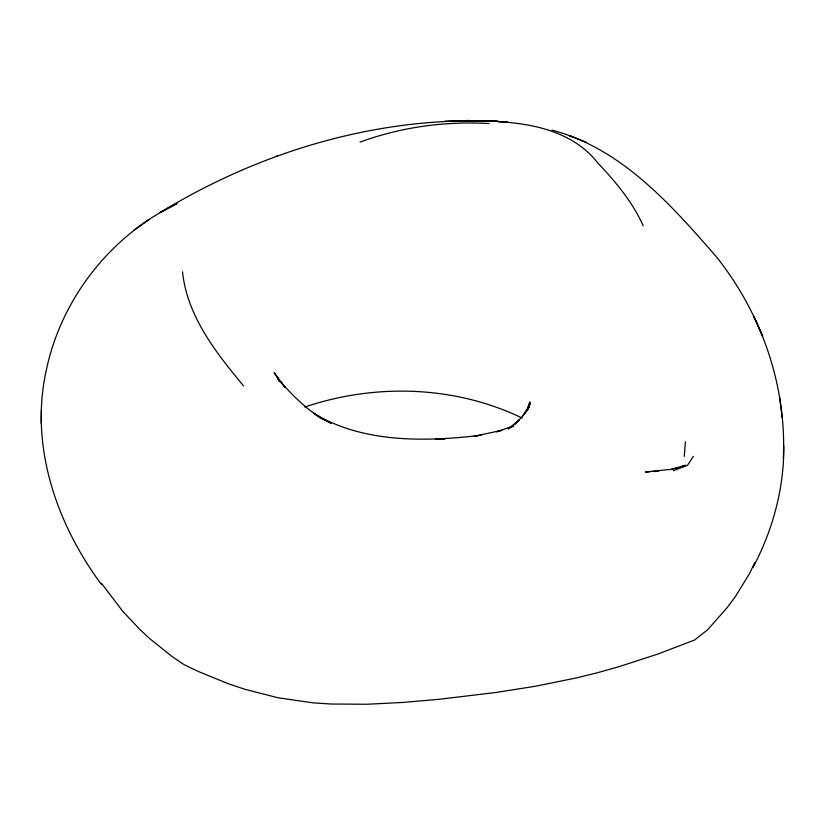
<?xml version="1.0" encoding="UTF-8"?>
<svg xmlns="http://www.w3.org/2000/svg" width="825" height="825" viewBox="0 0 825 825"><rect width="100%" height="100%" fill="white"/><g stroke="black" fill="none" stroke-linecap="round" stroke-linejoin="round"><path stroke-width="1.24" d="M444.861 121.213L469.281 120.532L453.564 121.1L480.418 120.605L496.475 121.337C378.469 115.954 260.391 151.222 160.143 212.613L177.066 203.6C110.767 235.28 60.844 299.042 46.138 371.044C29.576 446.077 56.595 523.875 101.227 584.193M41.25 423.369L41.405 409.994M783.337 458.205C786.772 385.667 761.444 313.304 716.317 256.74C671.199 204.806 621.173 148.16 552.007 130.164M783.75 446.201C784.204 488.462 772.654 530.207 753.029 567.456M684.255 456.421L685.431 441.787M528.877 407.591L529.65 401.981L528.846 406.467M528.413 408.478L530.093 402.466L527.237 410.066L530.248 403.559L522.998 415.872L527.587 409.664L521.462 417.398L514.47 424.483L519.626 419.739L508.241 428.783M754.803 562.423L749.698 573.262L735.498 596.454L727.155 607.654L707.685 629.712L694.609 640.025L657.917 654.029L617.977 667.012L597.063 672.829L576.077 677.995L535.425 686.245L496.33 692.423L439.601 699.249L403.043 702.426L366.97 704.251L330.887 704.024L313.046 702.838L278.149 697.795L244.654 689.215L228.608 683.853L198.093 671.395L183.593 664.362L171.538 656.092L149.892 638.767L140.157 629.784L122.647 611.181L101.434 583.254M693.371 456.338L687.483 465.352L673.293 470.714M133.887 230.33L149.16 219.357M508.313 428.835L512.944 426.071L507.932 428.371L513.851 425.999L496.537 431.795L501.909 430.33L474.179 436.27L481.429 435.012M682.151 466.682L683.75 465.743M276.138 156.389L277.303 155.997M359.989 142.127C401.167 127.019 445.273 121.028 489.008 123.564M304.858 407.003C375.241 383.233 455.029 385.543 522.246 418.1M671.086 469.394L685.482 465.176M669.828 469.703L677.222 467.888M477.892 435.631C423.132 441.891 361.917 442.767 313.448 413.077L319.976 417.708L331.217 423.215C311.046 414.222 295.092 398.021 280.521 381.831L285.254 387.544L274.189 372.653L279.448 381.233M668.786 469.549L645.356 472.024L650.244 471.694M652.688 471.518L658.793 471.106M443.726 438.983L444.974 438.941L435.487 439.199M469.281 120.532L466.919 120.605L494.103 121.12L507.715 122.193L492.123 121.11L505.653 122.038M503.827 122.079C538.374 124.513 575.355 134.135 597.599 162.742C615.409 181.665 632.589 201.867 643.201 225.833M572.498 136.857L569.281 135.599L586.42 142.333M243.581 385.925C216.129 352.863 187.028 316.027 182.531 271.807M279.551 381.377L277.633 377.716L279.17 381.109M782.183 417.605L779.542 397.062M762.578 336.033L753.833 316.336L762.578 336.033M528.392 408.932L528.155 406.622L528.34 408.88"/></g></svg>
